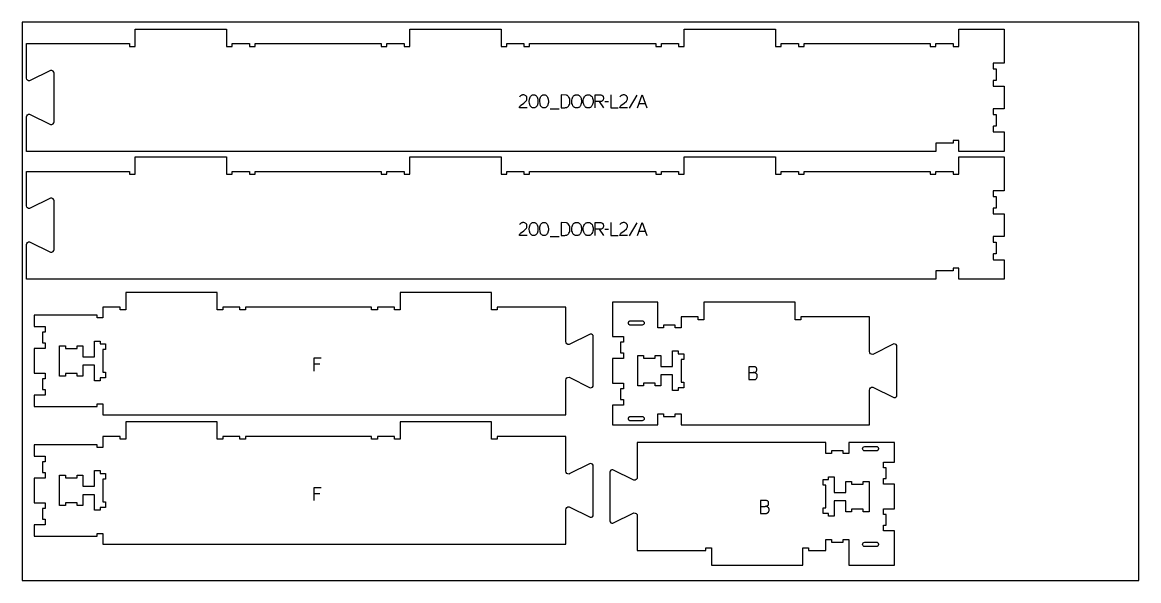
# Model space of a CAD drawing. Extents: x -1220 to 1220, y -1930 to 4067.
# Drawn here: x -1220 to 1220, y 710 to 1930 of the extents above; entities that cross this region are included whole.
import ezdxf

# ---------------------------------------------------------------- set-up
doc = ezdxf.new("R2010")
doc.units = 0
for name, color, linetype in [('0_SHEET_SPRUCEPLY_2440X122', 1, 'CONTINUOUS'), ('1_ANYTOOL_1MMDEEP_LABELS_S', 2, 'CONTINUOUS'), ('3_ANYTOOL_CUTTHROUGH_INSID', 4, 'CONTINUOUS'), ('4_ANYTOOL_CUTTHROUGH_OUTSI', 5, 'CONTINUOUS')]:
    doc.layers.add(name, color=color, linetype=linetype)

msp = doc.modelspace()

# ---------------------------------------------------------------- linework, layer by layer
at = {"layer": '0_SHEET_SPRUCEPLY_2440X122'}
msp.add_lwpolyline([(-1220, 1930), (-1220, 710), (1220, 710), (1220, 1930)], close=True, dxfattribs=at)
at = {"layer": '1_ANYTOOL_1MMDEEP_LABELS_S'}
for p, q in [((40.6, 1756.9), (50.3, 1743.4)), ((122.8, 1771), (106.7, 1742.3)), ((-66.1, 1741.1), (-46.8, 1741.1)), ((61.5, 1756.4), (53.3, 1756.3)), ((127.6, 1752.3), (141.5, 1752.3)), ((122.8, 1492), (106.7, 1463.3)), ((40.6, 1477.9), (50.3, 1464.4)), ((61.5, 1477.4), (53.3, 1477.3)), ((127.6, 1473.4), (141.5, 1473.4)), ((-66.1, 1462.1), (-46.8, 1462.1)), ((-569.5, 1183), (-583, 1183)), ((-569.5, 899.9), (-583, 899.9))]:
    msp.add_line(p, q, dxfattribs=at)
for points in [[(-116.5, 1743.5), (-133.6, 1743.5), (-133, 1745.1), (-132.1, 1746.7), (-131.1, 1748), (-124.2, 1753.6), (-119.2, 1758), (-118.2, 1759.2), (-117.5, 1760.6), (-117.1, 1762.1), (-117, 1763.7), (-117.1, 1765.5), (-117.3, 1766.3), (-117.5, 1767.1), (-117.9, 1767.7), (-118.3, 1768.4), (-118.8, 1768.9), (-119.3, 1769.5), (-120.6, 1770.3), (-122, 1770.9), (-123.6, 1771.3), (-125.3, 1771.4), (-126.6, 1771.3), (-127.8, 1771.1), (-129, 1770.8), (-130, 1770.2), (-131, 1769.6), (-131.8, 1768.7), (-132.5, 1767.8), (-133.2, 1766.7)], [(32.2, 1743.4), (32.2, 1771.4), (42.8, 1771.4), (44.5, 1771.3), (46, 1771), (46.7, 1770.7), (47.3, 1770.4), (47.9, 1770), (48.3, 1769.6), (48.8, 1769.1), (49.2, 1768.6), (49.5, 1768), (49.7, 1767.3), (50.1, 1765.8), (50.2, 1764.1), (50.1, 1762.8), (49.8, 1761.6), (49.3, 1760.4), (48.5, 1759.3), (47.6, 1758.3), (47.1, 1757.9), (46.6, 1757.6), (46, 1757.3), (45.4, 1757.2), (44.8, 1757), (44.1, 1757), (42.4, 1756.9), (40.6, 1756.9), (32.2, 1756.9)], [(66.3, 1771.4), (66.3, 1743.4), (82.3, 1743.4)], [(103, 1743.5), (85.9, 1743.5), (86.5, 1745.1), (87.3, 1746.7), (88.4, 1748), (95.2, 1753.6), (100.3, 1758), (101.3, 1759.2), (102, 1760.6), (102.4, 1762.1), (102.5, 1763.7), (102.4, 1765.5), (102.2, 1766.3), (101.9, 1767.1), (101.6, 1767.7), (101.2, 1768.4), (100.7, 1768.9), (100.2, 1769.5), (98.9, 1770.3), (97.5, 1770.9), (95.9, 1771.3), (94.2, 1771.4), (92.9, 1771.3), (91.6, 1771.1), (90.5, 1770.8), (89.5, 1770.2), (88.5, 1769.6), (87.7, 1768.7), (86.9, 1767.8), (86.3, 1766.7)], [(124.4, 1743.4), (134.5, 1771.4), (144.8, 1743.4)], [(-116.5, 1464.5), (-133.6, 1464.5), (-133, 1466.2), (-132.1, 1467.7), (-131.1, 1469), (-124.2, 1474.6), (-119.2, 1479), (-118.2, 1480.3), (-117.5, 1481.6), (-117.1, 1483.1), (-117, 1484.8), (-117.1, 1486.5), (-117.3, 1487.3), (-117.5, 1488.1), (-117.9, 1488.7), (-118.3, 1489.4), (-118.8, 1490), (-119.3, 1490.5), (-120.6, 1491.3), (-122, 1491.9), (-123.6, 1492.3), (-125.3, 1492.4), (-126.6, 1492.4), (-127.8, 1492.1), (-129, 1491.8), (-130, 1491.2), (-131, 1490.6), (-131.8, 1489.8), (-132.5, 1488.8), (-133.2, 1487.7)], [(32.2, 1464.4), (32.2, 1492.4), (42.8, 1492.4), (44.5, 1492.3), (46, 1492), (46.7, 1491.7), (47.3, 1491.4), (47.9, 1491), (48.3, 1490.6), (48.8, 1490.1), (49.2, 1489.6), (49.5, 1489), (49.7, 1488.3), (50.1, 1486.8), (50.2, 1485.1), (50.1, 1483.8), (49.8, 1482.6), (49.3, 1481.4), (48.5, 1480.3), (47.6, 1479.3), (47.1, 1478.9), (46.6, 1478.6), (46, 1478.4), (45.4, 1478.2), (44.8, 1478), (44.1, 1478), (42.4, 1477.9), (40.6, 1477.9), (32.2, 1477.9)], [(66.3, 1492.4), (66.3, 1464.4), (82.3, 1464.4)], [(103, 1464.5), (85.9, 1464.5), (86.5, 1466.2), (87.3, 1467.7), (88.4, 1469), (95.2, 1474.6), (100.3, 1479), (101.3, 1480.3), (102, 1481.6), (102.4, 1483.1), (102.5, 1484.8), (102.4, 1486.5), (102.2, 1487.3), (101.9, 1488.1), (101.6, 1488.7), (101.2, 1489.4), (100.7, 1490), (100.2, 1490.5), (98.9, 1491.3), (97.5, 1491.9), (95.9, 1492.3), (94.2, 1492.4), (92.9, 1492.4), (91.6, 1492.1), (90.5, 1491.8), (89.5, 1491.2), (88.5, 1490.6), (87.7, 1489.8), (86.9, 1488.8), (86.3, 1487.7)], [(124.4, 1464.4), (134.5, 1492.4), (144.8, 1464.4)], [(-566.5, 1196), (-583, 1196), (-583, 1168)], [(367.8, 1164.6), (377.6, 1164.8), (380.5, 1165.2), (381.7, 1165.6), (382.9, 1166.2), (383.5, 1166.6), (384, 1167), (384.4, 1167.5), (384.7, 1168.1), (385, 1168.8), (385.2, 1169.6), (385.3, 1171.4), (385.2, 1172.8), (384.9, 1174), (384.7, 1174.5), (384.4, 1175), (384.1, 1175.5), (383.7, 1175.9), (383.3, 1176.2), (382.9, 1176.6), (382.4, 1176.8), (381.8, 1177), (380.5, 1177.3), (379.1, 1177.4), (367.8, 1177.4)], [(367.8, 1177.4), (367.8, 1149.4), (376.8, 1149.4), (379.2, 1149.3), (380, 1149.3), (380.8, 1149.4), (381.6, 1149.6), (382.2, 1149.9), (382.9, 1150.2), (383.5, 1150.6), (384, 1151.1), (384.5, 1151.7), (385.4, 1153), (386, 1154.4), (386.4, 1155.9), (386.5, 1157.4), (386.3, 1159.1), (386.1, 1159.9), (385.8, 1160.6), (385.4, 1161.3), (385, 1161.8), (384.4, 1162.4), (383.8, 1162.8), (382.4, 1163.6), (380.9, 1164.1), (379.3, 1164.5), (377.6, 1164.8)], [(-566.5, 912.9), (-583, 912.9), (-583, 884.9)], [(393.7, 872.3), (403.5, 872.4), (406.3, 872.9), (407.6, 873.3), (408.8, 873.9), (409.4, 874.2), (409.9, 874.7), (410.3, 875.2), (410.6, 875.8), (410.9, 876.5), (411, 877.2), (411.2, 879), (411.1, 880.4), (410.8, 881.7), (410.6, 882.2), (410.3, 882.7), (410, 883.2), (409.6, 883.6), (409.2, 883.9), (408.8, 884.2), (408.2, 884.5), (407.7, 884.7), (406.4, 885), (405, 885.1), (393.7, 885.1)], [(393.7, 885.1), (393.7, 857.1), (402.7, 857.1), (405.1, 857), (405.9, 857), (406.7, 857.1), (407.4, 857.3), (408.1, 857.5), (408.8, 857.9), (409.4, 858.3), (409.9, 858.8), (410.4, 859.4), (411.3, 860.7), (411.9, 862.1), (412.3, 863.5), (412.4, 865), (412.2, 866.8), (412, 867.6), (411.7, 868.3), (411.3, 868.9), (410.9, 869.5), (410.3, 870), (409.7, 870.5), (408.3, 871.2), (406.8, 871.8), (405.2, 872.2), (403.5, 872.4)]]:
    msp.add_lwpolyline(points, dxfattribs=at)
for points in [[(-102.5, 1771.7), (-101.2, 1771.6), (-100, 1771.3), (-98.9, 1770.9), (-97.9, 1770.2), (-97, 1769.5), (-96.2, 1768.6), (-95.5, 1767.7), (-95, 1766.6), (-94, 1764.4), (-93.5, 1761.9), (-93, 1757.1), (-93.2, 1754.8), (-93.5, 1752.5), (-95, 1747.8), (-95.6, 1746.7), (-96.2, 1745.8), (-97, 1745), (-97.9, 1744.3), (-98.9, 1743.8), (-100, 1743.5), (-101.2, 1743.3), (-102.5, 1743.2), (-103.8, 1743.3), (-105, 1743.5), (-106.1, 1743.8), (-107.1, 1744.4), (-108, 1745), (-108.8, 1745.8), (-109.4, 1746.8), (-110, 1747.9), (-111.4, 1752.5), (-111.9, 1757.1), (-111.5, 1761.9), (-110.9, 1764.4), (-110, 1766.7), (-109.4, 1767.7), (-108.7, 1768.6), (-108, 1769.5), (-107.1, 1770.2), (-106.1, 1770.9), (-105, 1771.3), (-103.8, 1771.6)], [(-79.6, 1771.7), (-78.3, 1771.6), (-77.1, 1771.3), (-76, 1770.9), (-75, 1770.2), (-74.1, 1769.5), (-73.3, 1768.6), (-72.7, 1767.7), (-72.1, 1766.6), (-71.2, 1764.4), (-70.6, 1761.9), (-70.2, 1757.1), (-70.3, 1754.8), (-70.7, 1752.5), (-72.2, 1747.8), (-72.7, 1746.7), (-73.4, 1745.8), (-74.1, 1745), (-75, 1744.3), (-76, 1743.8), (-77.1, 1743.5), (-78.3, 1743.3), (-79.6, 1743.2), (-80.9, 1743.3), (-82.2, 1743.5), (-83.2, 1743.8), (-84.2, 1744.4), (-85.1, 1745), (-85.9, 1745.8), (-86.5, 1746.8), (-87.1, 1747.9), (-88.5, 1752.5), (-89, 1757.1), (-88.6, 1761.9), (-88, 1764.4), (-87.1, 1766.7), (-86.5, 1767.7), (-85.9, 1768.6), (-85.1, 1769.5), (-84.2, 1770.2), (-83.3, 1770.9), (-82.2, 1771.3), (-81, 1771.6)], [(-42, 1771.4), (-42, 1743.4), (-34, 1743.5), (-32.5, 1743.6), (-31.2, 1743.8), (-29.9, 1744.2), (-28.8, 1744.7), (-27.8, 1745.4), (-26.8, 1746.2), (-26.1, 1747.1), (-25.4, 1748.2), (-24.3, 1750.5), (-23.6, 1753), (-23.1, 1755.5), (-23, 1758.1), (-23.1, 1760.3), (-23.5, 1762.4), (-24.3, 1764.4), (-25.3, 1766.3), (-26.8, 1768.3), (-27.7, 1769.2), (-28.6, 1769.8), (-29.5, 1770.4), (-30.5, 1770.8), (-31.6, 1771)], [(-8, 1771.7), (-6.6, 1771.7), (-5.4, 1771.4), (-4.2, 1771), (-3.2, 1770.3), (-1.4, 1768.8), (-0.7, 1767.9), (0, 1766.9), (1.1, 1764.6), (1.8, 1762.2), (2.3, 1759.7), (2.4, 1757.3), (2.3, 1754.9), (1.8, 1752.5), (1, 1750.1), (-0.2, 1747.7), (-0.8, 1746.6), (-1.6, 1745.7), (-2.5, 1744.8), (-3.5, 1744.2), (-4.5, 1743.7), (-5.7, 1743.3), (-6.9, 1743.1), (-8.3, 1743), (-9.7, 1743.1), (-11, 1743.3), (-12.2, 1743.7), (-13.2, 1744.2), (-14.2, 1744.9), (-15.1, 1745.7), (-15.9, 1746.7), (-16.6, 1747.8), (-17.8, 1750.2), (-18.6, 1752.7), (-19, 1755.1), (-19.2, 1757.5), (-19, 1760.1), (-18.5, 1762.6), (-17.7, 1764.9), (-16.5, 1767.2), (-15.8, 1768.3), (-15, 1769.2), (-14, 1770), (-13, 1770.6), (-11.9, 1771.1), (-10.7, 1771.5), (-9.4, 1771.7)], [(17.2, 1771.7), (18.6, 1771.7), (19.8, 1771.4), (20.9, 1771), (22, 1770.3), (23.7, 1768.8), (24.5, 1767.9), (25.2, 1766.9), (26.3, 1764.6), (27, 1762.2), (27.5, 1759.7), (27.6, 1757.3), (27.4, 1754.9), (27, 1752.5), (26.1, 1750.1), (25, 1747.7), (24.3, 1746.6), (23.5, 1745.7), (22.7, 1744.8), (21.7, 1744.2), (20.6, 1743.7), (19.5, 1743.3), (18.2, 1743.1), (16.9, 1743), (15.5, 1743.1), (14.2, 1743.3), (13, 1743.7), (11.9, 1744.2), (10.9, 1744.9), (10, 1745.7), (9.2, 1746.7), (8.5, 1747.8), (7.4, 1750.2), (6.6, 1752.7), (6.1, 1755.1), (6, 1757.5), (6.1, 1760.1), (6.6, 1762.6), (7.5, 1764.9), (8.6, 1767.2), (9.4, 1768.3), (10.2, 1769.2), (11.1, 1770), (12.1, 1770.6), (13.3, 1771.1), (14.5, 1771.5), (15.8, 1771.7)], [(-102.5, 1492.7), (-101.2, 1492.6), (-100, 1492.3), (-98.9, 1491.9), (-97.9, 1491.2), (-97, 1490.5), (-96.2, 1489.6), (-95.5, 1488.7), (-95, 1487.6), (-94, 1485.4), (-93.5, 1482.9), (-93, 1478.1), (-93.2, 1475.8), (-93.5, 1473.5), (-95, 1468.8), (-95.6, 1467.7), (-96.2, 1466.8), (-97, 1466), (-97.9, 1465.4), (-98.9, 1464.8), (-100, 1464.5), (-101.2, 1464.3), (-102.5, 1464.2), (-103.8, 1464.3), (-105, 1464.5), (-106.1, 1464.9), (-107.1, 1465.4), (-108, 1466), (-108.8, 1466.8), (-109.4, 1467.8), (-110, 1468.9), (-111.4, 1473.5), (-111.9, 1478.1), (-111.5, 1483), (-110.9, 1485.4), (-110, 1487.7), (-109.4, 1488.7), (-108.7, 1489.6), (-108, 1490.5), (-107.1, 1491.2), (-106.1, 1491.9), (-105, 1492.3), (-103.8, 1492.6)], [(-79.6, 1492.7), (-78.3, 1492.6), (-77.1, 1492.3), (-76, 1491.9), (-75, 1491.2), (-74.1, 1490.5), (-73.3, 1489.6), (-72.7, 1488.7), (-72.1, 1487.6), (-71.2, 1485.4), (-70.6, 1482.9), (-70.2, 1478.1), (-70.3, 1475.8), (-70.7, 1473.5), (-72.2, 1468.8), (-72.7, 1467.7), (-73.4, 1466.8), (-74.1, 1466), (-75, 1465.4), (-76, 1464.8), (-77.1, 1464.5), (-78.3, 1464.3), (-79.6, 1464.2), (-80.9, 1464.3), (-82.2, 1464.5), (-83.2, 1464.9), (-84.2, 1465.4), (-85.1, 1466), (-85.9, 1466.8), (-86.5, 1467.8), (-87.1, 1468.9), (-88.5, 1473.5), (-89, 1478.1), (-88.6, 1483), (-88, 1485.4), (-87.1, 1487.7), (-86.5, 1488.7), (-85.9, 1489.6), (-85.1, 1490.5), (-84.2, 1491.2), (-83.3, 1491.9), (-82.2, 1492.3), (-81, 1492.6)], [(-42, 1492.4), (-42, 1464.4), (-34, 1464.5), (-32.5, 1464.6), (-31.2, 1464.8), (-29.9, 1465.2), (-28.8, 1465.7), (-27.8, 1466.4), (-26.8, 1467.2), (-26.1, 1468.1), (-25.4, 1469.2), (-24.3, 1471.5), (-23.6, 1474), (-23.1, 1476.5), (-23, 1479.1), (-23.1, 1481.3), (-23.5, 1483.4), (-24.3, 1485.4), (-25.3, 1487.3), (-26.8, 1489.4), (-27.7, 1490.2), (-28.6, 1490.8), (-29.5, 1491.4), (-30.5, 1491.8), (-31.6, 1492)], [(-8, 1492.8), (-6.6, 1492.7), (-5.4, 1492.4), (-4.2, 1492), (-3.2, 1491.4), (-1.4, 1489.8), (-0.7, 1488.9), (0, 1487.9), (1.1, 1485.6), (1.8, 1483.2), (2.3, 1480.7), (2.4, 1478.3), (2.3, 1475.9), (1.8, 1473.5), (1, 1471.1), (-0.2, 1468.8), (-0.8, 1467.6), (-1.6, 1466.7), (-2.5, 1465.9), (-3.5, 1465.2), (-4.5, 1464.7), (-5.7, 1464.3), (-6.9, 1464.1), (-8.3, 1464), (-9.7, 1464.1), (-11, 1464.3), (-12.2, 1464.7), (-13.2, 1465.2), (-14.2, 1465.9), (-15.1, 1466.7), (-15.9, 1467.7), (-16.6, 1468.8), (-17.8, 1471.3), (-18.6, 1473.7), (-19, 1476.1), (-19.2, 1478.6), (-19, 1481.1), (-18.5, 1483.6), (-17.7, 1485.9), (-16.5, 1488.2), (-15.8, 1489.3), (-15, 1490.2), (-14, 1491), (-13, 1491.6), (-11.9, 1492.1), (-10.7, 1492.5), (-9.4, 1492.7)], [(17.2, 1492.8), (18.6, 1492.7), (19.8, 1492.4), (20.9, 1492), (22, 1491.4), (23.7, 1489.8), (24.5, 1488.9), (25.2, 1487.9), (26.3, 1485.6), (27, 1483.2), (27.5, 1480.7), (27.6, 1478.3), (27.4, 1475.9), (27, 1473.5), (26.1, 1471.1), (25, 1468.8), (24.3, 1467.6), (23.5, 1466.7), (22.7, 1465.9), (21.7, 1465.2), (20.6, 1464.7), (19.5, 1464.3), (18.2, 1464.1), (16.9, 1464), (15.5, 1464.1), (14.2, 1464.3), (13, 1464.7), (11.9, 1465.2), (10.9, 1465.9), (10, 1466.7), (9.2, 1467.7), (8.5, 1468.8), (7.4, 1471.3), (6.6, 1473.7), (6.1, 1476.1), (6, 1478.6), (6.1, 1481.1), (6.6, 1483.6), (7.5, 1485.9), (8.6, 1488.2), (9.4, 1489.3), (10.2, 1490.2), (11.1, 1491), (12.1, 1491.6), (13.3, 1492.1), (14.5, 1492.5), (15.8, 1492.7)]]:
    msp.add_lwpolyline(points, close=True, dxfattribs=at)
at = {"layer": '3_ANYTOOL_CUTTHROUGH_INSID'}
for points in [[(134.5, 1277.8, -1), (134.5, 1268.3), (108.8, 1268.3), (108.4, 1268.4), (108, 1268.4), (107.6, 1268.5), (107.2, 1268.7), (106.8, 1268.9), (106.5, 1269.1), (106.2, 1269.4), (105.9, 1269.8), (105.4, 1270.5), (105, 1271.4), (104.8, 1272.2), (104.7, 1273.1), (104.8, 1273.9), (105, 1274.8), (105.4, 1275.6), (105.9, 1276.4), (106.2, 1276.7), (106.5, 1277), (106.8, 1277.3), (107.2, 1277.5), (107.6, 1277.6), (108, 1277.8), (108.4, 1277.8), (108.8, 1277.8)], [(134.5, 1059.3), (108.8, 1059.3), (108.4, 1059.4), (108, 1059.4), (107.6, 1059.5), (107.2, 1059.7), (106.8, 1059.9), (106.5, 1060.1), (106.2, 1060.4), (105.9, 1060.8), (105.4, 1061.5), (105, 1062.4), (104.8, 1063.2), (104.7, 1064.1), (104.8, 1064.9), (105, 1065.8), (105.4, 1066.6), (105.9, 1067.4), (106.2, 1067.7), (106.5, 1068), (106.8, 1068.3), (107.2, 1068.5), (107.6, 1068.6), (108, 1068.8), (108.4, 1068.8), (108.8, 1068.8), (134.5, 1068.8, -1)], [(621.4, 1003.1), (647.1, 1003.1), (647.5, 1003.1), (647.9, 1003), (648.3, 1002.9), (648.7, 1002.8), (649, 1002.6), (649.4, 1002.3), (649.7, 1002), (650, 1001.7), (650.5, 1000.9), (650.9, 1000.1), (651.1, 999.2), (651.1, 998.4), (651.1, 997.5), (650.9, 996.7), (650.5, 995.8), (650, 995.1), (649.7, 994.7), (649.4, 994.4), (649, 994.2), (648.7, 994), (648.3, 993.8), (647.9, 993.7), (647.5, 993.6), (647.1, 993.6), (621.4, 993.6, -1)], [(621.4, 784.6, -1), (621.4, 794.1), (647.1, 794.1), (647.5, 794.1), (647.9, 794), (648.3, 793.9), (648.7, 793.8), (649, 793.6), (649.4, 793.3), (649.7, 793), (650, 792.7), (650.5, 791.9), (650.9, 791.1), (651.1, 790.2), (651.1, 789.4), (651.1, 788.5), (650.9, 787.7), (650.5, 786.8), (650, 786.1), (649.7, 785.7), (649.4, 785.4), (649, 785.2), (648.7, 785), (648.3, 784.8), (647.9, 784.7), (647.5, 784.6), (647.1, 784.6)]]:
    msp.add_lwpolyline(points, format="xyb", close=True, dxfattribs=at)
for points in [[(-1050, 1227.5), (-1038, 1227.5), (-1038, 1215), (-1044, 1215), (-1044, 1165.5), (-1038, 1165.5), (-1038, 1153), (-1050, 1153), (-1050, 1147), (-1062.5, 1147), (-1062.5, 1180.9), (-1088, 1180.9), (-1088, 1156.9), (-1100.5, 1156.9), (-1100.5, 1162.9), (-1126, 1162.9), (-1126, 1156.9), (-1138.5, 1156.9), (-1138.5, 1223.4), (-1126, 1223.4), (-1126, 1217.4), (-1100.5, 1217.4), (-1100.5, 1223.4), (-1088, 1223.4), (-1088, 1199.4), (-1062.5, 1199.4), (-1062.5, 1233.5), (-1050, 1233.5)], [(225.7, 1131.4), (213.7, 1131.4), (213.7, 1125.4), (201.2, 1125.4), (201.2, 1159.4), (175.7, 1159.4), (175.7, 1135.4), (163.2, 1135.4), (163.2, 1141.4), (137.7, 1141.4), (137.7, 1135.4), (125.2, 1135.4), (125.2, 1201.9), (137.7, 1201.9), (137.7, 1195.9), (163.2, 1195.9), (163.2, 1201.9), (175.7, 1201.9), (175.7, 1177.9), (201.2, 1177.9), (201.2, 1211.9), (213.7, 1211.9), (213.7, 1205.9), (225.7, 1205.9), (225.7, 1193.4), (219.7, 1193.4), (219.7, 1143.9), (225.7, 1143.9)], [(-1050, 944.4), (-1038, 944.4), (-1038, 931.9), (-1044, 931.9), (-1044, 882.4), (-1038, 882.4), (-1038, 869.9), (-1050, 869.9), (-1050, 863.9), (-1062.5, 863.9), (-1062.5, 897.9), (-1088, 897.9), (-1088, 873.9), (-1100.5, 873.9), (-1100.5, 879.9), (-1126, 879.9), (-1126, 873.9), (-1138.5, 873.9), (-1138.5, 940.4), (-1126, 940.4), (-1126, 934.4), (-1100.5, 934.4), (-1100.5, 940.4), (-1088, 940.4), (-1088, 916.4), (-1062.5, 916.4), (-1062.5, 950.4), (-1050, 950.4)], [(530.1, 931.1), (542.1, 931.1), (542.1, 937.1), (554.6, 937.1), (554.6, 903), (580.1, 903), (580.1, 927), (592.6, 927), (592.6, 921), (618.1, 921), (618.1, 927), (630.6, 927), (630.6, 860.5), (618.1, 860.5), (618.1, 866.5), (592.6, 866.5), (592.6, 860.5), (580.1, 860.5), (580.1, 884.5), (554.6, 884.5), (554.6, 850.6), (542.1, 850.6), (542.1, 856.6), (530.1, 856.6), (530.1, 869.1), (536.1, 869.1), (536.1, 918.6), (530.1, 918.6)]]:
    msp.add_lwpolyline(points, close=True, dxfattribs=at)
at = {"layer": '4_ANYTOOL_CUTTHROUGH_OUTSI'}
for points in [[(776.8, 1883.4), (814.3, 1883.4), (814.3, 1877.6, 0.414214), (814.5, 1877.4), (826.5, 1877.4, 0.414214), (826.8, 1877.6), (826.8, 1915.4), (926.3, 1915.4), (926.3, 1840.9), (902.5, 1840.9, 0.414214), (902.3, 1840.6), (902.3, 1828.6, 0.414214), (902.5, 1828.4), (908.3, 1828.4), (908.3, 1802.9), (902.5, 1802.9, 0.414214), (902.3, 1802.6), (902.3, 1790.6, 0.414214), (902.5, 1790.4), (926.3, 1790.4), (926.3, 1740.9), (902.5, 1740.9, 0.414214), (902.3, 1740.6), (902.3, 1728.6, 0.414214), (902.5, 1728.4), (908.3, 1728.4), (908.3, 1702.9), (902.5, 1702.9, 0.414214), (902.3, 1702.6), (902.3, 1690.6, 0.414214), (902.5, 1690.4), (926.3, 1690.4), (926.3, 1647.9), (826.8, 1647.9), (826.8, 1671.6, 0.414214), (826.5, 1671.9), (814.5, 1671.9, 0.414214), (814.3, 1671.6), (814.3, 1665.9), (776.5, 1665.9, 0.414214), (776.3, 1665.6), (776.3, 1647.9), (-1210.7, 1647.9), (-1210.7, 1723.6, -0.461531), (-1204.1, 1729.2), (-1158.1, 1706.6), (-1158, 1706.6, 0.463455), (-1150.7, 1712.7), (-1150.7, 1818.6, 0.463455), (-1158, 1824.7), (-1158.1, 1824.7), (-1204.1, 1802, -0.461531), (-1210.7, 1807.7), (-1210.7, 1883.4), (-985.7, 1883.4), (-985.7, 1877.6, 0.414214), (-985.5, 1877.4), (-973.5, 1877.4, 0.414214), (-973.2, 1877.6), (-973.2, 1915.4), (-773.7, 1915.4), (-773.7, 1877.6, 0.414214), (-773.5, 1877.4), (-761.5, 1877.4, 0.414214), (-761.2, 1877.6), (-761.2, 1883.4), (-723.7, 1883.4), (-723.7, 1877.6, 0.414214), (-723.5, 1877.4), (-711.5, 1877.4, 0.414214), (-711.2, 1877.6), (-711.2, 1883.4), (-435.7, 1883.4), (-435.7, 1877.6, 0.414214), (-435.5, 1877.4), (-423.5, 1877.4, 0.414214), (-423.2, 1877.6), (-423.2, 1883.4), (-385.7, 1883.4), (-385.7, 1877.6, 0.414214), (-385.5, 1877.4), (-373.5, 1877.4, 0.414214), (-373.2, 1877.6), (-373.2, 1915.4), (-173.7, 1915.4), (-173.7, 1877.6, 0.414214), (-173.5, 1877.4), (-161.5, 1877.4, 0.414214), (-161.2, 1877.6), (-161.2, 1883.4), (-123.7, 1883.4), (-123.7, 1877.6, 0.414214), (-123.5, 1877.4), (-111.5, 1877.4, 0.414214), (-111.2, 1877.6), (-111.2, 1883.4), (164.3, 1883.4), (164.3, 1877.6, 0.414214), (164.5, 1877.4), (176.5, 1877.4, 0.414214), (176.8, 1877.6), (176.8, 1883.4), (214.3, 1883.4), (214.3, 1877.6, 0.414214), (214.5, 1877.4), (226.5, 1877.4, 0.414214), (226.8, 1877.6), (226.8, 1915.4), (426.3, 1915.4), (426.3, 1877.6, 0.414214), (426.5, 1877.4), (438.5, 1877.4, 0.414214), (438.8, 1877.6), (438.8, 1883.4), (476.3, 1883.4), (476.3, 1877.6, 0.414214), (476.5, 1877.4), (488.5, 1877.4, 0.414214), (488.8, 1877.6), (488.8, 1883.4), (764.3, 1883.4), (764.3, 1877.6, 0.414214), (764.5, 1877.4), (776.5, 1877.4, 0.414214), (776.8, 1877.6)], [(776.8, 1604.4), (814.3, 1604.4), (814.3, 1598.7, 0.414214), (814.5, 1598.4), (826.5, 1598.4, 0.414214), (826.8, 1598.7), (826.8, 1636.4), (926.3, 1636.4), (926.3, 1561.9), (902.5, 1561.9, 0.414214), (902.3, 1561.7), (902.3, 1549.7, 0.414214), (902.5, 1549.4), (908.3, 1549.4), (908.3, 1523.9), (902.5, 1523.9, 0.414214), (902.3, 1523.7), (902.3, 1511.7, 0.414214), (902.5, 1511.4), (926.3, 1511.4), (926.3, 1461.9), (902.5, 1461.9, 0.414214), (902.3, 1461.7), (902.3, 1449.7, 0.414214), (902.5, 1449.4), (908.3, 1449.4), (908.3, 1423.9), (902.5, 1423.9, 0.414214), (902.3, 1423.7), (902.3, 1411.7, 0.414214), (902.5, 1411.4), (926.3, 1411.4), (926.3, 1368.9), (826.8, 1368.9), (826.8, 1392.7, 0.414214), (826.5, 1392.9), (814.5, 1392.9, 0.414214), (814.3, 1392.7), (814.3, 1386.9), (776.5, 1386.9, 0.414214), (776.3, 1386.7), (776.3, 1368.9), (-1210.7, 1368.9), (-1210.7, 1444.6, -0.461531), (-1204.1, 1450.2), (-1158.1, 1427.6), (-1158, 1427.6, 0.463455), (-1150.7, 1433.7), (-1150.7, 1539.6, 0.463455), (-1158, 1545.7), (-1158.1, 1545.7), (-1204.1, 1523.1, -0.461531), (-1210.7, 1528.7), (-1210.7, 1604.4), (-985.7, 1604.4), (-985.7, 1598.7, 0.414214), (-985.5, 1598.4), (-973.5, 1598.4, 0.414214), (-973.2, 1598.7), (-973.2, 1636.4), (-773.7, 1636.4), (-773.7, 1598.7, 0.414214), (-773.5, 1598.4), (-761.5, 1598.4, 0.414214), (-761.2, 1598.7), (-761.2, 1604.4), (-723.7, 1604.4), (-723.7, 1598.7, 0.414214), (-723.5, 1598.4), (-711.5, 1598.4, 0.414214), (-711.2, 1598.7), (-711.2, 1604.4), (-435.7, 1604.4), (-435.7, 1598.7, 0.414214), (-435.5, 1598.4), (-423.5, 1598.4, 0.414214), (-423.2, 1598.7), (-423.2, 1604.4), (-385.7, 1604.4), (-385.7, 1598.7, 0.414214), (-385.5, 1598.4), (-373.5, 1598.4, 0.414214), (-373.2, 1598.7), (-373.2, 1636.4), (-173.7, 1636.4), (-173.7, 1598.7, 0.414214), (-173.5, 1598.4), (-161.5, 1598.4, 0.414214), (-161.2, 1598.7), (-161.2, 1604.4), (-123.7, 1604.4), (-123.7, 1598.7, 0.414214), (-123.5, 1598.4), (-111.5, 1598.4, 0.414214), (-111.2, 1598.7), (-111.2, 1604.4), (164.3, 1604.4), (164.3, 1598.7, 0.414214), (164.5, 1598.4), (176.5, 1598.4, 0.414214), (176.8, 1598.7), (176.8, 1604.4), (214.3, 1604.4), (214.3, 1598.7, 0.414214), (214.5, 1598.4), (226.5, 1598.4, 0.414214), (226.8, 1598.7), (226.8, 1636.4), (426.3, 1636.4), (426.3, 1598.7, 0.414214), (426.5, 1598.4), (438.5, 1598.4, 0.414214), (438.8, 1598.7), (438.8, 1604.4), (476.3, 1604.4), (476.3, 1598.7, 0.414214), (476.5, 1598.4), (488.5, 1598.4, 0.414214), (488.8, 1598.7), (488.8, 1604.4), (764.3, 1604.4), (764.3, 1598.7, 0.414214), (764.5, 1598.4), (776.5, 1598.4, 0.414214), (776.8, 1598.7)], [(-744.2, 1072.4), (-32, 1072.4), (-32, 1148.1, -0.463455), (-24.7, 1154.3), (-24.6, 1154.3), (21.4, 1131.6, 0.461531), (28, 1137.3), (28, 1243.1, 0.461531), (21.4, 1248.8), (-24.6, 1226.1), (-24.7, 1226.1, -0.463455), (-32, 1232.3), (-32, 1307.9), (-182, 1307.9), (-182, 1302.2, -0.414214), (-182.2, 1301.9), (-194.2, 1301.9, -0.414214), (-194.5, 1302.2), (-194.5, 1339.9), (-394, 1339.9), (-394, 1302.2, -0.414214), (-394.2, 1301.9), (-406.2, 1301.9, -0.414214), (-406.5, 1302.2), (-406.5, 1307.9), (-444, 1307.9), (-444, 1302.2, -0.414214), (-444.2, 1301.9), (-456.2, 1301.9, -0.414214), (-456.5, 1302.2), (-456.5, 1307.9), (-732, 1307.9), (-732, 1302.2, -0.414214), (-732.2, 1301.9), (-744.2, 1301.9, -0.414214), (-744.5, 1302.2), (-744.5, 1307.9), (-782, 1307.9), (-782, 1302.2, -0.414214), (-782.2, 1301.9), (-794.2, 1301.9, -0.414214), (-794.5, 1302.2), (-794.5, 1339.9), (-994, 1339.9), (-994, 1302.2, -0.414214), (-994.2, 1301.9), (-1006.2, 1301.9, -0.414214), (-1006.5, 1302.2), (-1006.5, 1307.9), (-1044, 1307.9), (-1044, 1284.3, -0.414214), (-1044.2, 1284), (-1056.2, 1284, -0.414214), (-1056.5, 1284.3), (-1056.5, 1290), (-1194, 1290), (-1194, 1265.5), (-1170.2, 1265.5, -0.414214), (-1170, 1265.3), (-1170, 1253.3, -0.414214), (-1170.2, 1253), (-1176, 1253), (-1176, 1229.5), (-1170.2, 1229.5, -0.414214), (-1170, 1229.3), (-1170, 1217.3, -0.414214), (-1170.2, 1217), (-1194, 1217), (-1194, 1163.5), (-1170.2, 1163.5, -0.414214), (-1170, 1163.3), (-1170, 1151.3, -0.414214), (-1170.2, 1151), (-1176, 1151), (-1176, 1127.5), (-1170.2, 1127.5, -0.414214), (-1170, 1127.3), (-1170, 1115.3, -0.414214), (-1170.2, 1115), (-1194, 1115), (-1194, 1090.5), (-1056.5, 1090.5), (-1056.5, 1096.3, -0.414214), (-1056.2, 1096.5), (-1044.2, 1096.5, -0.414214), (-1044, 1096.3), (-1044, 1072.4)], [(519.5, 1050.8), (631.7, 1050.8), (631.7, 1126.5, -0.463455), (639, 1132.7), (639.1, 1132.6), (685.1, 1110, 0.461531), (691.7, 1115.7), (691.7, 1221.5, 0.461531), (685.1, 1227.2), (639.1, 1204.5), (639, 1204.5, -0.463455), (631.7, 1210.7), (631.7, 1286.3), (481.7, 1286.3), (481.7, 1280.6, -0.414214), (481.5, 1280.3), (469.5, 1280.3, -0.414214), (469.2, 1280.6), (469.2, 1318.3), (269.7, 1318.3), (269.7, 1280.6, -0.414214), (269.5, 1280.3), (257.5, 1280.3, -0.414214), (257.2, 1280.6), (257.2, 1286.3), (219.7, 1286.3), (219.7, 1262.6, -0.414214), (219.5, 1262.3), (207.5, 1262.3, -0.414214), (207.2, 1262.6), (207.2, 1268.3), (181.7, 1268.3), (181.7, 1262.6, -0.414214), (181.5, 1262.3), (169.5, 1262.3, -0.414214), (169.2, 1262.6), (169.2, 1318.3), (69.7, 1318.3), (69.7, 1243.8), (93.5, 1243.8, -0.414214), (93.7, 1243.6), (93.7, 1231.6, -0.414214), (93.5, 1231.3), (87.7, 1231.3), (87.7, 1207.8), (93.5, 1207.8, -0.414214), (93.7, 1207.6), (93.7, 1195.6, -0.414214), (93.5, 1195.3), (69.7, 1195.3), (69.7, 1141.8), (93.5, 1141.8, -0.414214), (93.7, 1141.6), (93.7, 1129.6, -0.414214), (93.5, 1129.3), (87.7, 1129.3), (87.7, 1105.8), (93.5, 1105.8, -0.414214), (93.7, 1105.6), (93.7, 1093.6, -0.414214), (93.5, 1093.3), (69.7, 1093.3), (69.7, 1050.8), (169.2, 1050.8), (169.2, 1074.6, -0.414214), (169.5, 1074.8), (181.5, 1074.8, -0.414214), (181.7, 1074.6), (181.7, 1068.8), (207.2, 1068.8), (207.2, 1074.6, -0.414214), (207.5, 1074.8), (219.5, 1074.8, -0.414214), (219.7, 1074.6), (219.7, 1050.8)], [(-744.2, 789.4), (-32, 789.4), (-32, 865, -0.463455), (-24.7, 871.2), (-24.6, 871.2), (21.4, 848.5, 0.461531), (28, 854.2), (28, 960, 0.461531), (21.4, 965.7), (-24.6, 943.1), (-24.7, 943, -0.463455), (-32, 949.2), (-32, 1024.9), (-182, 1024.9), (-182, 1019.1, -0.414214), (-182.2, 1018.9), (-194.2, 1018.9, -0.414214), (-194.5, 1019.1), (-194.5, 1056.9), (-394, 1056.9), (-394, 1019.1, -0.414214), (-394.2, 1018.9), (-406.2, 1018.9, -0.414214), (-406.5, 1019.1), (-406.5, 1024.9), (-444, 1024.9), (-444, 1019.1, -0.414214), (-444.2, 1018.9), (-456.2, 1018.9, -0.414214), (-456.5, 1019.1), (-456.5, 1024.9), (-732, 1024.9), (-732, 1019.1, -0.414214), (-732.2, 1018.9), (-744.2, 1018.9, -0.414214), (-744.5, 1019.1), (-744.5, 1024.9), (-782, 1024.9), (-782, 1019.1, -0.414214), (-782.2, 1018.9), (-794.2, 1018.9, -0.414214), (-794.5, 1019.1), (-794.5, 1056.9), (-994, 1056.9), (-994, 1019.1, -0.414214), (-994.2, 1018.9), (-1006.2, 1018.9, -0.414214), (-1006.5, 1019.1), (-1006.5, 1024.9), (-1044, 1024.9), (-1044, 1001.2, -0.414214), (-1044.2, 1000.9), (-1056.2, 1000.9, -0.414214), (-1056.5, 1001.2), (-1056.5, 1006.9), (-1194, 1006.9), (-1194, 982.4), (-1170.2, 982.4, -0.414214), (-1170, 982.2), (-1170, 970.2, -0.414214), (-1170.2, 969.9), (-1176, 969.9), (-1176, 946.4), (-1170.2, 946.4, -0.414214), (-1170, 946.2), (-1170, 934.2, -0.414214), (-1170.2, 933.9), (-1194, 933.9), (-1194, 880.4), (-1170.2, 880.4, -0.414214), (-1170, 880.2), (-1170, 868.2, -0.414214), (-1170.2, 867.9), (-1176, 867.9), (-1176, 844.4), (-1170.2, 844.4, -0.414214), (-1170, 844.2), (-1170, 832.2, -0.414214), (-1170.2, 831.9), (-1194, 831.9), (-1194, 807.4), (-1056.5, 807.4), (-1056.5, 813.2, -0.414214), (-1056.2, 813.4), (-1044.2, 813.4, -0.414214), (-1044, 813.2), (-1044, 789.4)], [(236.4, 1011.6), (124.1, 1011.6), (124.1, 936, -0.463455), (116.8, 929.8), (116.8, 929.8), (70.8, 952.5, 0.461531), (64.1, 946.8), (64.1, 841, 0.461531), (70.8, 835.3), (116.8, 857.9), (116.8, 858, -0.463455), (124.1, 851.8), (124.1, 776.1), (274.1, 776.1), (274.1, 781.9, -0.414214), (274.4, 782.1), (286.4, 782.1, -0.414214), (286.6, 781.9), (286.6, 744.1), (486.1, 744.1), (486.1, 781.9, -0.414214), (486.4, 782.1), (498.4, 782.1, -0.414214), (498.6, 781.9), (498.6, 776.1), (536.1, 776.1), (536.1, 799.9, -0.414214), (536.4, 800.1), (548.4, 800.1, -0.414214), (548.6, 799.9), (548.6, 794.1), (574.1, 794.1), (574.1, 799.9, -0.414214), (574.4, 800.1), (586.4, 800.1, -0.414214), (586.6, 799.9), (586.6, 744.1), (686.1, 744.1), (686.1, 818.6), (662.4, 818.6, -0.414214), (662.1, 818.9), (662.1, 830.9, -0.414214), (662.4, 831.1), (668.1, 831.1), (668.1, 854.6), (662.4, 854.6, -0.414214), (662.1, 854.9), (662.1, 866.9, -0.414214), (662.4, 867.1), (686.1, 867.1), (686.1, 920.6), (662.4, 920.6, -0.414214), (662.1, 920.9), (662.1, 932.9, -0.414214), (662.4, 933.1), (668.1, 933.1), (668.1, 956.6), (662.4, 956.6, -0.414214), (662.1, 956.9), (662.1, 968.9, -0.414214), (662.4, 969.1), (686.1, 969.1), (686.1, 1011.6), (586.6, 1011.6), (586.6, 987.9, -0.414214), (586.4, 987.6), (574.4, 987.6, -0.414214), (574.1, 987.9), (574.1, 993.6), (548.6, 993.6), (548.6, 987.9, -0.414214), (548.4, 987.6), (536.4, 987.6, -0.414214), (536.1, 987.9), (536.1, 1011.6)]]:
    msp.add_lwpolyline(points, format="xyb", close=True, dxfattribs=at)

doc.saveas('drawing.dxf')
